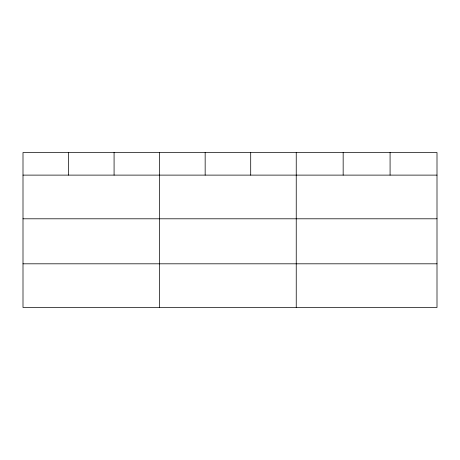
<?xml version="1.0" encoding="UTF-8"?>
<svg xmlns="http://www.w3.org/2000/svg" width="460" height="460" viewBox="0 0 460 460"><rect width="100%" height="100%" fill="white"/><g stroke="black" fill="none" stroke-linecap="round" stroke-linejoin="round"><path stroke-width="0.69" d="M437 218.799L437 152.507L23 152.507L23 307.493L437 307.493L437 218.799L23 218.799M23 175.116L437 175.116M23 263.81L437 263.81M390.08 152.507L390.08 175.116M343.16 152.507L343.16 175.116M296.24 152.507L296.24 307.493M250.7 152.507L250.7 175.116M205.16 152.507L205.16 175.116M159.62 152.507L159.62 307.493M114.08 152.507L114.08 175.116M68.54 152.507L68.54 175.116"/></g></svg>
